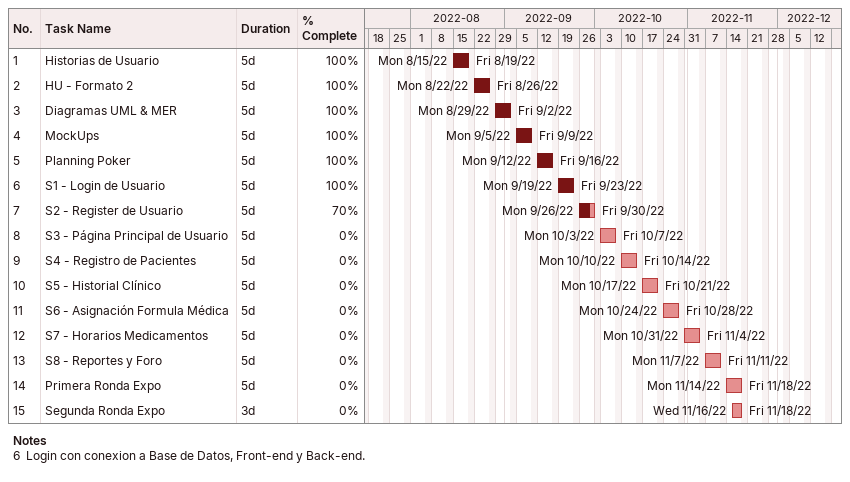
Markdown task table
| ID | Task | Duration | Start | Finish | % complete |
|---|---|---|---|---|---|
| 1 | Historias de Usuario | 5d | 2022-08-15 | 2022-08-19 | 100 |
| 2 | HU - Formato 2 | 5d | 2022-08-22 | 2022-08-26 | 100 |
| 3 | Diagramas UML & MER | 5d | 2022-08-29 | 2022-09-02 | 100 |
| 4 | MockUps | 5d | 2022-09-05 | 2022-09-09 | 100 |
| 5 | Planning Poker | 5d | 2022-09-12 | 2022-09-16 | 100 |
| 6 | S1 - Login de Usuario | 5d | 2022-09-19 | 2022-09-23 | 100 |
| 7 | S2 - Register de Usuario | 5d | 2022-09-26 | 2022-09-30 | 70 |
| 8 | S3 - Página Principal de Usuario | 5d | 2022-10-03 | 2022-10-07 | 0 |
| 9 | S4 - Registro de Pacientes | 5d | 2022-10-10 | 2022-10-14 | 0 |
| 10 | S5 - Historial Clínico | 5d | 2022-10-17 | 2022-10-21 | 0 |
| 11 | S6 - Asignación Formula Médica | 5d | 2022-10-24 | 2022-10-28 | 0 |
| 12 | S7 - Horarios Medicamentos | 5d | 2022-10-31 | 2022-11-04 | 0 |
| 13 | S8 - Reportes y Foro | 5d | 2022-11-07 | 2022-11-11 | 0 |
| 14 | Primera Ronda Expo | 5d | 2022-11-14 | 2022-11-18 | 0 |
| 15 | Segunda Ronda Expo | 3d | 2022-11-16 | 2022-11-18 | 0 |

Notes
- 6: Login con conexion a Base de Datos, Front-end y Back-end.
